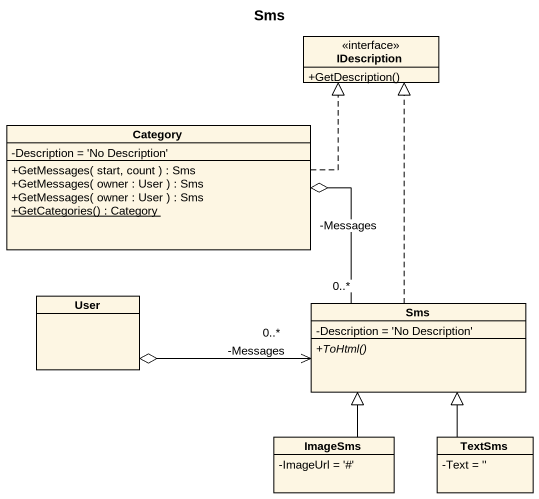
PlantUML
@startuml
title Sms
hide circle
hide empty members
skinparam classAttributeIconSize 0
interface IDescription {
  +GetDescription()
}
class Category {
  -Description = 'No Description'
  +GetMessages( start, count ) : Sms
  +GetMessages( owner : User ) : Sms
  +GetMessages( owner : User ) : Sms
  {static} +GetCategories() : Category
}
class User
class Sms {
  -Description = 'No Description'
  {abstract} +ToHtml()
}
class ImageSms {
  -ImageUrl = '#'
}
class TextSms {
  -Text = ''
}
Category .up.|> IDescription
Category o-- "-Messages\n0..*" Sms
User o-right-> "-Messages\n0..*" Sms
Sms .up.|> IDescription
ImageSms -up-|> Sms
TextSms -up-|> Sms
@enduml
